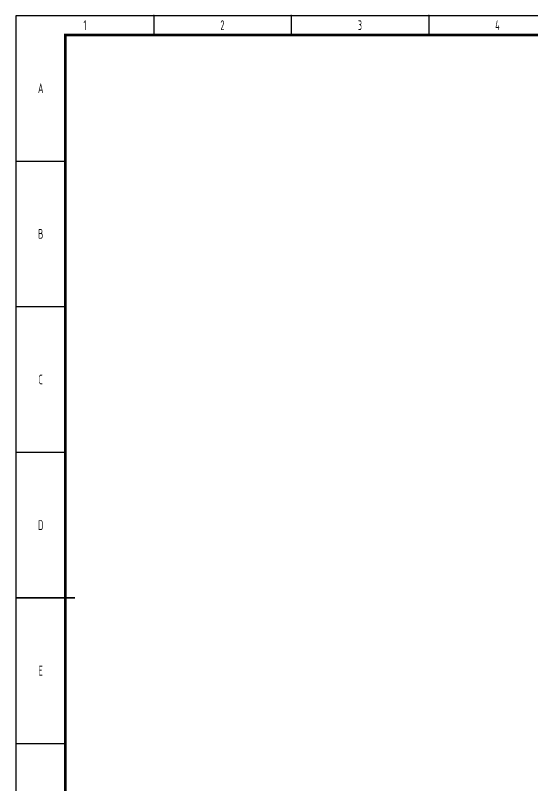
# Model space of a CAD drawing. Header units: millimetres. Extents: x 2250 to 7274, y 852 to 2251.
# Drawn here: x 2249.8 to 2513.4, y 1053.9 to 1446.6 of the extents above; entities that cross this region are included whole.
import ezdxf

# ---------------------------------------------------------------- set-up
doc = ezdxf.new("R2010")
doc.units = ezdxf.units.MM
doc.layers.add('05-图框与标题栏', color=7, linetype='Continuous', lineweight=25)
doc.styles.add('5-gbcbig', font='gbenor.shx', dxfattribs={"width": 0.7, "height": 5, "bigfont": 'gbcbig.shx'})

msp = doc.modelspace()

# ---------------------------------------------------------------- linework, layer by layer
at = {"layer": '05-图框与标题栏'}
for p, q in [((2250.188, 1446.64), (3091.188, 1446.64)), ((2250.188, 852.64), (2250.188, 1446.64)), ((2320.272, 1446.64), (2320.272, 1436.64)), ((2390.355, 1446.64), (2390.355, 1436.64)), ((2460.438, 1446.64), (2460.438, 1436.64)), ((2250.188, 1372.39), (2275.188, 1372.39)), ((2250.188, 1298.14), (2275.188, 1298.14)), ((2250.188, 1223.89), (2275.188, 1223.89)), ((2250.188, 1075.39), (2275.188, 1075.39))]:
    msp.add_line(p, q, dxfattribs=at)
at = {"layer": '05-图框与标题栏', "const_width": 1.4}
msp.add_lwpolyline([(2275.188, 1436.64), (2275.188, 862.64), (3081.188, 862.64), (3081.188, 1436.64)], close=True, dxfattribs=at)
at = {"layer": '05-图框与标题栏', "const_width": 0.8}
msp.add_lwpolyline([(2250.188, 1149.64), (2280.188, 1149.64)], dxfattribs=at)
at = {"layer": '05-图框与标题栏'}
for p in [(2320.272, 1446.64), (2320.272, 1446.64), (2320.272, 1446.64), (2390.355, 1446.64), (2390.355, 1446.64), (2390.355, 1446.64), (2460.438, 1446.64), (2460.438, 1446.64), (2460.438, 1446.64)]:
    msp.add_point(p, dxfattribs=at)

# ---------------------------------------------------------------- texts
at = {"layer": '05-图框与标题栏', "char_height": 5, "attachment_point": 5, "style": '5-gbcbig'}
for s, width, gutter_width, insert in [('1', 70.08333, 25, (2285.23, 1441.64)), ('2', 70.08333, 12.5, (2355.313, 1441.64)), ('3', 70.08333, 25, (2425.397, 1441.64)), ('4', 70.08333, 25, (2495.48, 1441.64)), ('A', 25, 25, (2262.688, 1409.515)), ('B', 25, 25, (2262.688, 1335.265)), ('C', 25, 25, (2262.688, 1261.015)), ('D', 25, 25, (2262.688, 1186.765)), ('E', 25, 25, (2262.688, 1112.515))]:
    msp.add_mtext_dynamic_manual_height_columns(s, width=width, gutter_width=gutter_width, heights=[0], dxfattribs=dict(at, insert=insert))

doc.saveas('drawing.dxf')
